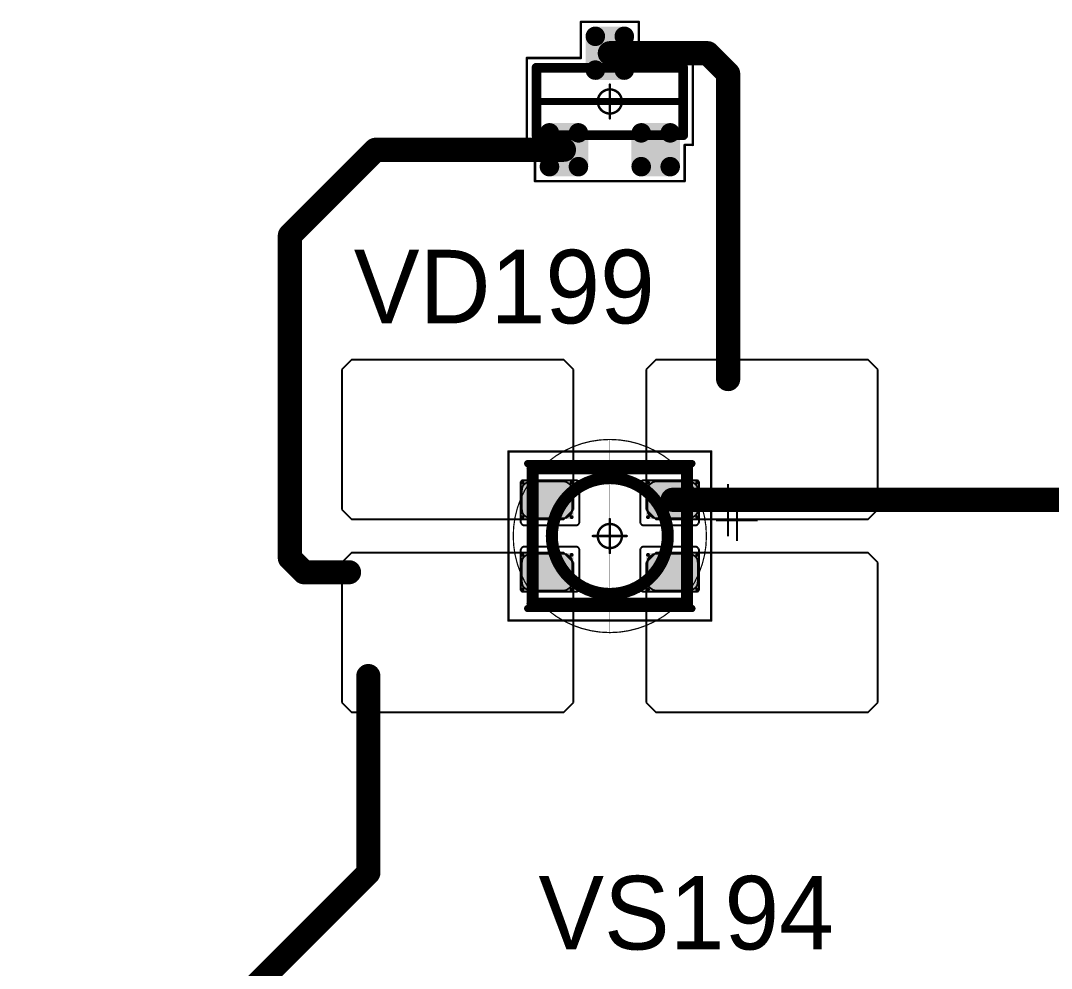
# Model space of a CAD drawing. Header units: millimetres. Extents: x 0 to 400, y 0 to 511.
# Drawn here: x 267.8 to 289.14, y 372.55 to 392.18 of the extents above; entities that cross this region are included whole.
import ezdxf

# ---------------------------------------------------------------- set-up
doc = ezdxf.new("R2010")
doc.units = ezdxf.units.MM
for name, color, linetype in [('Mechanical13', 56, 'Continuous'), ('Mechanical15', 56, 'Continuous'), ('Mechanical2', 216, 'Continuous'), ('TopLayer', 1, 'Continuous'), ('TopOverlay', 2, 'Continuous'), ('TopPaste', 8, 'Continuous'), ('TopSolder', 216, 'Continuous')]:
    doc.layers.add(name, color=color, linetype=linetype)

# ---------------------------------------------------------------- blocks, each defined once
blk = doc.blocks.new('SOT23_398')
at = {"layer": 'Mechanical13', "const_width": 0.2}
for points in [[(-0.7, 1.52), (0.7, 1.52)], [(-0.7, 1.52), (-0.7, -1.52)], [(0.7, 1.52), (0.7, -1.52)], [(-0.7, -1.52), (0.7, -1.52)]]:
    blk.add_lwpolyline(points, dxfattribs=at)
at = {"layer": 'Mechanical13', "const_width": 0.1}
for points in [[(-0.75, 1.52, 1), (-0.65, 1.52, 1)], [(-0.75, 1.52, 1), (-0.65, 1.52, 1)], [(0.65, 1.52, 1), (0.75, 1.52, 1)], [(0.65, 1.52, 1), (0.75, 1.52, 1)], [(-0.75, -1.52, 1), (-0.65, -1.52, 1)], [(-0.75, -1.52, 1), (-0.65, -1.52, 1)], [(0.65, -1.52, 1), (0.75, -1.52, 1)], [(0.65, -1.52, 1), (0.75, -1.52, 1)]]:
    blk.add_lwpolyline(points, format="xyb", close=True, dxfattribs=at)
at = {"layer": 'Mechanical15', "const_width": 0.05}
for points in [[(-0.9, 1.72), (-0.9, 1.55)], [(-0.9, 1.72), (0.9, 1.72)], [(0.9, 1.72), (0.9, 0.6)], [(-1.65, 1.55), (-1.65, -1.55)], [(-1.65, 1.55), (-0.9, 1.55)], [(0.9, 0.6), (1.65, 0.6)], [(1.65, 0.6), (1.65, -0.6)], [(0, 0.35), (0, -0.35)], [(-0.35, 0), (0.35, 0)], [(0.9, -0.6), (1.65, -0.6)], [(0.9, -0.6), (0.9, -1.72)], [(-1.65, -1.55), (-0.9, -1.55)], [(-0.9, -1.55), (-0.9, -1.72)], [(-0.9, -1.72), (0.9, -1.72)]]:
    blk.add_lwpolyline(points, dxfattribs=at)
at = {"layer": 'Mechanical15'}
for points, const_width in [([(-0.913, 1.72, 1), (-0.888, 1.72, 1)], 0.025), ([(-0.913, 1.72, 1), (-0.888, 1.72, 1)], 0.025), ([(0.888, 1.72, 1), (0.913, 1.72, 1)], 0.025), ([(0.888, 1.72, 1), (0.913, 1.72, 1)], 0.025), ([(-1.662, 1.55, 1), (-1.637, 1.55, 1)], 0.025), ([(-1.662, 1.55, 1), (-1.637, 1.55, 1)], 0.025), ([(-0.913, 1.55, 1), (-0.888, 1.55, 1)], 0.025), ([(-0.913, 1.55, 1), (-0.888, 1.55, 1)], 0.025), ([(0.888, 0.6, 1), (0.913, 0.6, 1)], 0.025), ([(0.888, 0.6, 1), (0.913, 0.6, 1)], 0.025), ([(1.637, 0.6, 1), (1.662, 0.6, 1)], 0.025), ([(1.637, 0.6, 1), (1.662, 0.6, 1)], 0.025), ([(0.25, 0, 1), (-0.25, 0, 1)], 0.05), ([(-0.012, 0.35, 1), (0.012, 0.35, 1)], 0.025), ([(-0.362, 0, 1), (-0.337, 0, 1)], 0.025), ([(-0.262, 0, 1), (-0.238, 0, 1)], 0.025), ([(0.238, 0, 1), (0.262, 0, 1)], 0.025), ([(0.337, 0, 1), (0.362, 0, 1)], 0.025), ([(-0.012, -0.35, 1), (0.012, -0.35, 1)], 0.025), ([(0.888, -0.6, 1), (0.913, -0.6, 1)], 0.025), ([(0.888, -0.6, 1), (0.913, -0.6, 1)], 0.025), ([(1.637, -0.6, 1), (1.662, -0.6, 1)], 0.025), ([(1.637, -0.6, 1), (1.662, -0.6, 1)], 0.025), ([(-1.662, -1.55, 1), (-1.637, -1.55, 1)], 0.025), ([(-1.662, -1.55, 1), (-1.637, -1.55, 1)], 0.025), ([(-0.913, -1.55, 1), (-0.888, -1.55, 1)], 0.025), ([(-0.913, -1.55, 1), (-0.888, -1.55, 1)], 0.025), ([(-0.913, -1.72, 1), (-0.888, -1.72, 1)], 0.025), ([(-0.913, -1.72, 1), (-0.888, -1.72, 1)], 0.025), ([(0.888, -1.72, 1), (0.913, -1.72, 1)], 0.025), ([(0.888, -1.72, 1), (0.913, -1.72, 1)], 0.025)]:
    blk.add_lwpolyline(points, format="xyb", close=True, dxfattribs=dict(at, const_width=const_width))
at = {"layer": 'TopLayer', "const_width": 0.1}
for points in [[(-1.4, 1.25, 1), (-1.3, 1.25, 1)], [(-0.7, 1.25, 1), (-0.6, 1.25, 1)], [(-1.4, 0.65, 1), (-1.3, 0.65, 1)], [(-0.7, 0.65, 1), (-0.6, 0.65, 1)], [(0.6, 0.3, 1), (0.7, 0.3, 1)], [(1.3, 0.3, 1), (1.4, 0.3, 1)], [(0.6, -0.3, 1), (0.7, -0.3, 1)], [(1.3, -0.3, 1), (1.4, -0.3, 1)], [(-1.4, -0.65, 1), (-1.3, -0.65, 1)], [(-0.7, -0.65, 1), (-0.6, -0.65, 1)], [(-1.4, -1.25, 1), (-1.3, -1.25, 1)], [(-0.7, -1.25, 1), (-0.6, -1.25, 1)]]:
    blk.add_lwpolyline(points, format="xyb", close=True, dxfattribs=at)
at = {"layer": 'TopLayer'}
for points in [[(-1.35, 1.35), (-1.35, 0.55), (-0.65, 1.35), (-0.65, 0.55)], [(-1.45, 1.25), (-1.45, 0.65), (-0.55, 1.25), (-0.55, 0.65)], [(0.55, 0.3), (0.55, -0.3), (1.45, 0.3), (1.45, -0.3)], [(0.65, 0.4), (0.65, -0.4), (1.35, 0.4), (1.35, -0.4)], [(-1.35, -0.55), (-1.35, -1.35), (-0.65, -0.55), (-0.65, -1.35)], [(-1.45, -0.65), (-1.45, -1.25), (-0.55, -0.65), (-0.55, -1.25)]]:
    blk.add_solid(points, dxfattribs=at)
at = {"layer": 'TopOverlay', "const_width": 0.15}
blk.add_lwpolyline([(0, 1.5), (0, -1.5)], dxfattribs=at)
at = {"layer": 'TopOverlay', "const_width": 0.075}
for points in [[(-0.038, 1.5, 1), (0.038, 1.5, 1)], [(-0.038, -1.5, 1), (0.038, -1.5, 1)]]:
    blk.add_lwpolyline(points, format="xyb", close=True, dxfattribs=at)
at = {"layer": 'TopPaste', "const_width": 0.075}
for points in [[(-1.387, 1.25, 1), (-1.313, 1.25, 1)], [(-0.687, 1.25, 1), (-0.613, 1.25, 1)], [(-1.387, 0.65, 1), (-1.313, 0.65, 1)], [(-0.687, 0.65, 1), (-0.613, 0.65, 1)], [(0.613, 0.3, 1), (0.687, 0.3, 1)], [(1.313, 0.3, 1), (1.387, 0.3, 1)], [(0.613, -0.3, 1), (0.687, -0.3, 1)], [(1.313, -0.3, 1), (1.387, -0.3, 1)], [(-1.387, -0.65, 1), (-1.313, -0.65, 1)], [(-0.687, -0.65, 1), (-0.613, -0.65, 1)], [(-1.387, -1.25, 1), (-1.313, -1.25, 1)], [(-0.687, -1.25, 1), (-0.613, -1.25, 1)]]:
    blk.add_lwpolyline(points, format="xyb", close=True, dxfattribs=at)
at = {"layer": 'TopPaste'}
for points in [[(-1.35, 1.325), (-1.35, 0.575), (-0.65, 1.325), (-0.65, 0.575)], [(-1.425, 1.25), (-1.425, 0.65), (-0.575, 1.25), (-0.575, 0.65)], [(0.575, 0.3), (0.575, -0.3), (1.425, 0.3), (1.425, -0.3)], [(0.65, 0.375), (0.65, -0.375), (1.35, 0.375), (1.35, -0.375)], [(-1.35, -0.575), (-1.35, -1.325), (-0.65, -0.575), (-0.65, -1.325)], [(-1.425, -0.65), (-1.425, -1.25), (-0.575, -0.65), (-0.575, -1.25)]]:
    blk.add_solid(points, dxfattribs=at)
at = {"layer": 'TopSolder', "const_width": 0.202}
for points in [[(-1.451, 1.25, 1), (-1.249, 1.25, 1)], [(-0.751, 1.25, 1), (-0.549, 1.25, 1)], [(-1.451, 0.65, 1), (-1.249, 0.65, 1)], [(-0.751, 0.65, 1), (-0.549, 0.65, 1)], [(0.549, 0.3, 1), (0.751, 0.3, 1)], [(1.249, 0.3, 1), (1.451, 0.3, 1)], [(0.549, -0.3, 1), (0.751, -0.3, 1)], [(1.249, -0.3, 1), (1.451, -0.3, 1)], [(-1.451, -0.65, 1), (-1.249, -0.65, 1)], [(-0.751, -0.65, 1), (-0.549, -0.65, 1)], [(-1.451, -1.25, 1), (-1.249, -1.25, 1)], [(-0.751, -1.25, 1), (-0.549, -1.25, 1)]]:
    blk.add_lwpolyline(points, format="xyb", close=True, dxfattribs=at)
at = {"layer": 'TopSolder'}
for points in [[(-1.35, 1.452), (-1.35, 0.448), (-0.65, 1.452), (-0.65, 0.448)], [(-1.552, 1.25), (-1.552, 0.65), (-0.448, 1.25), (-0.448, 0.65)], [(0.65, 0.502), (0.65, -0.502), (1.35, 0.502), (1.35, -0.502)], [(0.448, 0.3), (0.448, -0.3), (1.552, 0.3), (1.552, -0.3)], [(-1.35, -0.448), (-1.35, -1.452), (-0.65, -0.448), (-0.65, -1.452)], [(-1.552, -0.65), (-1.552, -1.25), (-0.448, -0.65), (-0.448, -1.25)]]:
    blk.add_solid(points, dxfattribs=at)
blk = doc.blocks.new('E65F_602')
at = {"layer": 'Mechanical13'}
for p, q in [((2.441, 1.071), (2.441, 0)), ((1.905, 0.536), (2.976, 0.536))]:
    blk.add_line(p, q, dxfattribs=at)
at = {"layer": 'Mechanical13', "const_width": 0.25}
for points in [[(-1.6, -1.4), (-1.6, 1.4)], [(-1.6, 1.4), (1.6, 1.4)], [(1.6, -1.4), (1.6, 1.4)], [(-1.6, -1.4), (1.6, -1.4)]]:
    blk.add_lwpolyline(points, dxfattribs=at)
at = {"layer": 'Mechanical13'}
for points, const_width in [([(-1.663, 1.4, 1), (-1.538, 1.4, 1)], 0.125), ([(-1.663, 1.4, 1), (-1.538, 1.4, 1)], 0.125), ([(1.537, 1.4, 1), (1.662, 1.4, 1)], 0.125), ([(1.537, 1.4, 1), (1.662, 1.4, 1)], 0.125), ([(1.2, 0, 1), (-1.2, 0, 1)], 0.25), ([(-1.263, 0, 1), (-1.138, 0, 1)], 0.125), ([(1.137, 0, 1), (1.262, 0, 1)], 0.125), ([(-1.663, -1.4, 1), (-1.538, -1.4, 1)], 0.125), ([(-1.663, -1.4, 1), (-1.538, -1.4, 1)], 0.125), ([(1.537, -1.4, 1), (1.662, -1.4, 1)], 0.125), ([(1.537, -1.4, 1), (1.662, -1.4, 1)], 0.125)]:
    blk.add_lwpolyline(points, format="xyb", close=True, dxfattribs=dict(at, const_width=const_width))
at = {"layer": 'Mechanical15', "const_width": 0.05}
for points in [[(-2.1, 1.75), (2.1, 1.75)], [(-2.1, -1.75), (-2.1, 1.75)], [(2.1, -1.75), (2.1, 1.75)], [(0, -0.35), (0, 0.35)], [(0, -0.35), (0, 0.35)], [(-0.35, 0), (0.35, 0)], [(-0.35, 0), (0.35, 0)], [(-2.1, -1.75), (2.1, -1.75)]]:
    blk.add_lwpolyline(points, dxfattribs=at)
at = {"layer": 'Mechanical15'}
for points, const_width in [([(-2.113, 1.75, 1), (-2.088, 1.75, 1)], 0.025), ([(-2.113, 1.75, 1), (-2.088, 1.75, 1)], 0.025), ([(2.087, 1.75, 1), (2.112, 1.75, 1)], 0.025), ([(2.087, 1.75, 1), (2.112, 1.75, 1)], 0.025), ([(0.25, 0, 1), (-0.25, 0, 1)], 0.05), ([(0.25, 0, 1), (-0.25, 0, 1)], 0.05), ([(-0.013, 0.35, 1), (0.012, 0.35, 1)], 0.025), ([(-0.013, 0.35, 1), (0.012, 0.35, 1)], 0.025), ([(-0.363, 0, 1), (-0.338, 0, 1)], 0.025), ([(-0.363, 0, 1), (-0.338, 0, 1)], 0.025), ([(-0.263, 0, 1), (-0.238, 0, 1)], 0.025), ([(-0.263, 0, 1), (-0.238, 0, 1)], 0.025), ([(0.237, 0, 1), (0.262, 0, 1)], 0.025), ([(0.237, 0, 1), (0.262, 0, 1)], 0.025), ([(0.337, 0, 1), (0.362, 0, 1)], 0.025), ([(0.337, 0, 1), (0.362, 0, 1)], 0.025), ([(-0.013, -0.35, 1), (0.012, -0.35, 1)], 0.025), ([(-0.013, -0.35, 1), (0.012, -0.35, 1)], 0.025), ([(-2.113, -1.75, 1), (-2.088, -1.75, 1)], 0.025), ([(-2.113, -1.75, 1), (-2.088, -1.75, 1)], 0.025), ([(2.087, -1.75, 1), (2.112, -1.75, 1)], 0.025), ([(2.087, -1.75, 1), (2.112, -1.75, 1)], 0.025)]:
    blk.add_lwpolyline(points, format="xyb", close=True, dxfattribs=dict(at, const_width=const_width))
at = {"layer": 'TopLayer'}
for p, q in [((-5.35, 3.65), (-5.55, 3.45)), ((-0.95, 3.65), (-5.35, 3.65)), ((-5.35, 3.65), (-5.35, 3.65)), ((-0.75, 3.45), (-0.95, 3.65)), ((0.95, 3.65), (0.75, 3.45)), ((5.35, 3.65), (0.95, 3.65)), ((0.95, 3.65), (0.95, 3.65)), ((5.55, 3.45), (5.35, 3.65)), ((-5.55, 3.45), (-5.55, 3.45)), ((-5.55, 3.45), (-5.55, 0.55)), ((-0.75, 0.55), (-0.75, 3.45)), ((0.75, 3.45), (0.75, 3.45)), ((0.75, 3.45), (0.75, 0.55)), ((5.55, 0.55), (5.55, 3.45)), ((-5.55, 0.55), (-5.35, 0.35)), ((-0.95, 0.35), (-0.75, 0.55)), ((0.75, 0.55), (0.95, 0.35)), ((5.35, 0.35), (5.55, 0.55)), ((-5.35, 0.35), (-0.95, 0.35)), ((0.95, 0.35), (5.35, 0.35)), ((-5.35, -0.35), (-5.55, -0.55)), ((-0.95, -0.35), (-5.35, -0.35)), ((-5.35, -0.35), (-5.35, -0.35)), ((-0.75, -0.55), (-0.95, -0.35)), ((0.95, -0.35), (0.75, -0.55)), ((5.35, -0.35), (0.95, -0.35)), ((0.95, -0.35), (0.95, -0.35)), ((5.55, -0.55), (5.35, -0.35)), ((-5.55, -0.55), (-5.55, -0.55)), ((-5.55, -0.55), (-5.55, -3.45)), ((-0.75, -3.45), (-0.75, -0.55)), ((0.75, -0.55), (0.75, -0.55)), ((0.75, -0.55), (0.75, -3.45)), ((5.55, -3.45), (5.55, -0.55)), ((-5.55, -3.45), (-5.35, -3.65)), ((-0.95, -3.65), (-0.75, -3.45)), ((0.75, -3.45), (0.95, -3.65)), ((5.35, -3.65), (5.55, -3.45)), ((-5.35, -3.65), (-0.95, -3.65)), ((0.95, -3.65), (5.35, -3.65))]:
    blk.add_line(p, q, dxfattribs=at)
at = {"layer": 'TopLayer', "const_width": 0.04}
for points in [[(-1.83, 1.11, 1), (-1.79, 1.11, 1)], [(-0.81, 1.11, 1), (-0.77, 1.11, 1)], [(0.77, 1.11, 1), (0.81, 1.11, 1)], [(1.79, 1.11, 1), (1.83, 1.11, 1)], [(-1.83, 0.39, 1), (-1.79, 0.39, 1)], [(-0.81, 0.39, 1), (-0.77, 0.39, 1)], [(0.77, 0.39, 1), (0.81, 0.39, 1)], [(1.79, 0.39, 1), (1.83, 0.39, 1)], [(-1.83, -0.39, 1), (-1.79, -0.39, 1)], [(-0.81, -0.39, 1), (-0.77, -0.39, 1)], [(0.77, -0.39, 1), (0.81, -0.39, 1)], [(1.79, -0.39, 1), (1.83, -0.39, 1)], [(-1.83, -1.11, 1), (-1.79, -1.11, 1)], [(-0.81, -1.11, 1), (-0.77, -1.11, 1)], [(0.77, -1.11, 1), (0.81, -1.11, 1)], [(1.79, -1.11, 1), (1.83, -1.11, 1)]]:
    blk.add_lwpolyline(points, format="xyb", close=True, dxfattribs=at)
at = {"layer": 'TopLayer'}
for points in [[(-1.85, 1.11), (-1.85, 0.39), (-0.75, 1.11), (-0.75, 0.39)], [(-1.81, 1.15), (-1.81, 0.35), (-0.79, 1.15), (-0.79, 0.35)], [(0.75, 1.11), (0.75, 0.39), (1.85, 1.11), (1.85, 0.39)], [(0.79, 1.15), (0.79, 0.35), (1.81, 1.15), (1.81, 0.35)], [(-1.85, -0.39), (-1.85, -1.11), (-0.75, -0.39), (-0.75, -1.11)], [(-1.81, -0.35), (-1.81, -1.15), (-0.79, -0.35), (-0.79, -1.15)], [(0.75, -0.39), (0.75, -1.11), (1.85, -0.39), (1.85, -1.11)], [(0.79, -0.35), (0.79, -1.15), (1.81, -0.35), (1.81, -1.15)]]:
    blk.add_solid(points, dxfattribs=at)
at = {"layer": 'TopOverlay'}
for p, q in [((2.628, 0.757), (2.628, -0.1)), ((2.2, 0.328), (3.057, 0.328))]:
    blk.add_line(p, q, dxfattribs=at)
at = {"layer": 'TopOverlay', "const_width": 0.15}
for points in [[(-1.7, 1.5), (1.7, 1.5)], [(-1.7, -1.5), (1.7, -1.5)]]:
    blk.add_lwpolyline(points, dxfattribs=at)
at = {"layer": 'TopOverlay', "const_width": 0.075}
for points in [[(-1.738, 1.5, 1), (-1.663, 1.5, 1)], [(1.662, 1.5, 1), (1.737, 1.5, 1)], [(-1.738, -1.5, 1), (-1.663, -1.5, 1)], [(1.662, -1.5, 1), (1.737, -1.5, 1)]]:
    blk.add_lwpolyline(points, format="xyb", close=True, dxfattribs=at)
at = {"layer": 'TopPaste'}
for p, q in [((-1.773, 1.073), (-1.814, 1.011)), ((-1.711, 1.114), (-1.773, 1.073)), ((-1.638, 1.129), (-1.711, 1.114)), ((-0.963, 1.129), (-1.638, 1.129)), ((-0.889, 1.114), (-0.963, 1.129)), ((-0.827, 1.073), (-0.889, 1.114)), ((-0.786, 1.011), (-0.827, 1.073)), ((0.827, 1.073), (0.786, 1.011)), ((0.889, 1.114), (0.827, 1.073)), ((0.962, 1.129), (0.889, 1.114)), ((1.637, 1.129), (0.962, 1.129)), ((1.711, 1.114), (1.637, 1.129)), ((1.773, 1.073), (1.711, 1.114)), ((1.814, 1.011), (1.773, 1.073)), ((-1.814, 1.011), (-1.829, 0.938)), ((-1.829, 0.938), (-1.829, 0.563)), ((-0.771, 0.938), (-0.786, 1.011)), ((-0.771, 0.563), (-0.771, 0.938)), ((0.786, 1.011), (0.771, 0.938)), ((0.771, 0.938), (0.771, 0.563)), ((1.829, 0.938), (1.814, 1.011)), ((1.829, 0.563), (1.829, 0.938)), ((-1.829, 0.563), (-1.814, 0.489)), ((-1.814, 0.489), (-1.773, 0.427)), ((-1.773, 0.427), (-1.711, 0.386)), ((-0.889, 0.386), (-0.827, 0.427)), ((-0.827, 0.427), (-0.786, 0.489)), ((-0.786, 0.489), (-0.771, 0.563)), ((0.771, 0.563), (0.786, 0.489)), ((0.786, 0.489), (0.827, 0.427)), ((0.827, 0.427), (0.889, 0.386)), ((1.711, 0.386), (1.773, 0.427)), ((1.773, 0.427), (1.814, 0.489)), ((1.814, 0.489), (1.829, 0.563)), ((-1.711, 0.386), (-1.638, 0.371)), ((-1.638, 0.371), (-0.963, 0.371)), ((-0.963, 0.371), (-0.889, 0.386)), ((0.889, 0.386), (0.962, 0.371)), ((0.962, 0.371), (1.637, 0.371)), ((1.637, 0.371), (1.711, 0.386)), ((-1.711, -0.386), (-1.773, -0.427)), ((-1.638, -0.371), (-1.711, -0.386)), ((-0.963, -0.371), (-1.638, -0.371)), ((-0.889, -0.386), (-0.963, -0.371)), ((-0.827, -0.427), (-0.889, -0.386)), ((0.889, -0.386), (0.827, -0.427)), ((0.962, -0.371), (0.889, -0.386)), ((1.637, -0.371), (0.962, -0.371)), ((1.711, -0.386), (1.637, -0.371)), ((1.773, -0.427), (1.711, -0.386)), ((-1.814, -0.489), (-1.829, -0.563)), ((-1.829, -0.563), (-1.829, -0.938)), ((-1.773, -0.427), (-1.814, -0.489)), ((-0.786, -0.489), (-0.827, -0.427)), ((-0.771, -0.563), (-0.786, -0.489)), ((-0.771, -0.938), (-0.771, -0.563)), ((0.786, -0.489), (0.771, -0.563)), ((0.771, -0.563), (0.771, -0.938)), ((0.827, -0.427), (0.786, -0.489)), ((1.814, -0.489), (1.773, -0.427)), ((1.829, -0.563), (1.814, -0.489)), ((1.829, -0.938), (1.829, -0.563)), ((-1.829, -0.938), (-1.814, -1.011)), ((-1.814, -1.011), (-1.773, -1.073)), ((-0.827, -1.073), (-0.786, -1.011)), ((-0.786, -1.011), (-0.771, -0.938)), ((0.771, -0.938), (0.786, -1.011)), ((0.786, -1.011), (0.827, -1.073)), ((1.773, -1.073), (1.814, -1.011)), ((1.814, -1.011), (1.829, -0.938)), ((-1.773, -1.073), (-1.711, -1.114)), ((-1.711, -1.114), (-1.638, -1.129)), ((-1.638, -1.129), (-0.963, -1.129)), ((-0.963, -1.129), (-0.889, -1.114)), ((-0.889, -1.114), (-0.827, -1.073)), ((0.827, -1.073), (0.889, -1.114)), ((0.889, -1.114), (0.962, -1.129)), ((0.962, -1.129), (1.637, -1.129)), ((1.637, -1.129), (1.711, -1.114)), ((1.711, -1.114), (1.773, -1.073))]:
    blk.add_line(p, q, dxfattribs=at)
at = {"layer": 'TopSolder'}
for p, q in [((-1.842, 1.129), (-1.85, 1.111)), ((-1.85, 1.111), (-1.85, 1.101)), ((-1.85, 1.101), (-1.85, 1.101)), ((-1.85, 1.101), (-1.85, 0.301)), ((-1.828, 1.143), (-1.842, 1.129)), ((-1.81, 1.151), (-1.828, 1.143)), ((-1.8, 1.151), (-1.81, 1.151)), ((-0.7, 1.151), (-1.8, 1.151)), ((-0.685, 1.151), (-0.7, 1.151)), ((-0.7, 1.151), (-0.7, 1.151)), ((-0.658, 1.139), (-0.685, 1.151)), ((-0.636, 1.118), (-0.658, 1.139)), ((-0.625, 1.09), (-0.636, 1.118)), ((-0.625, 1.076), (-0.625, 1.09)), ((-0.625, 0.301), (-0.625, 1.076)), ((0.636, 1.118), (0.625, 1.09)), ((0.625, 1.09), (0.625, 1.076)), ((0.625, 1.076), (0.625, 1.076)), ((0.625, 1.076), (0.625, 0.301)), ((0.657, 1.139), (0.636, 1.118)), ((0.685, 1.151), (0.657, 1.139)), ((0.7, 1.151), (0.685, 1.151)), ((1.8, 1.151), (0.7, 1.151)), ((1.81, 1.151), (1.8, 1.151)), ((1.8, 1.151), (1.8, 1.151)), ((1.828, 1.143), (1.81, 1.151)), ((1.842, 1.129), (1.828, 1.143)), ((1.85, 1.111), (1.842, 1.129)), ((1.85, 1.101), (1.85, 1.111)), ((1.85, 0.301), (1.85, 1.101)), ((-1.85, 0.301), (-1.85, 0.286)), ((-1.85, 0.286), (-1.839, 0.258)), ((-1.839, 0.258), (-1.818, 0.237)), ((-1.818, 0.237), (-1.79, 0.226)), ((-1.79, 0.226), (-1.775, 0.226)), ((-1.775, 0.226), (-1.775, 0.226)), ((-1.775, 0.226), (-0.7, 0.226)), ((-0.7, 0.226), (-0.685, 0.226)), ((-0.685, 0.226), (-0.658, 0.237)), ((-0.658, 0.237), (-0.636, 0.258)), ((-0.636, 0.258), (-0.625, 0.286)), ((-0.625, 0.286), (-0.625, 0.301)), ((-0.625, 0.301), (-0.625, 0.301)), ((0.625, 0.301), (0.625, 0.286)), ((0.625, 0.286), (0.636, 0.258)), ((0.636, 0.258), (0.657, 0.237)), ((0.657, 0.237), (0.685, 0.226)), ((0.685, 0.226), (0.7, 0.226)), ((0.7, 0.226), (0.7, 0.226)), ((0.7, 0.226), (1.775, 0.226)), ((1.775, 0.226), (1.79, 0.226)), ((1.79, 0.226), (1.817, 0.237)), ((1.817, 0.237), (1.839, 0.258)), ((1.839, 0.258), (1.85, 0.286)), ((1.85, 0.286), (1.85, 0.301)), ((1.85, 0.301), (1.85, 0.301)), ((-1.839, -0.257), (-1.85, -0.285)), ((-1.85, -0.285), (-1.85, -0.299)), ((-1.85, -0.299), (-1.85, -0.299)), ((-1.85, -0.299), (-1.85, -1.099)), ((-1.818, -0.236), (-1.839, -0.257)), ((-1.79, -0.224), (-1.818, -0.236)), ((-1.775, -0.224), (-1.79, -0.224)), ((-0.7, -0.224), (-1.775, -0.224)), ((-0.685, -0.224), (-0.7, -0.224)), ((-0.7, -0.224), (-0.7, -0.224)), ((-0.658, -0.236), (-0.685, -0.224)), ((-0.636, -0.257), (-0.658, -0.236)), ((-0.625, -0.285), (-0.636, -0.257)), ((-0.625, -0.299), (-0.625, -0.285)), ((-0.625, -1.074), (-0.625, -0.299)), ((0.636, -0.257), (0.625, -0.285)), ((0.625, -0.285), (0.625, -0.299)), ((0.625, -0.299), (0.625, -0.299)), ((0.625, -0.299), (0.625, -1.074)), ((0.657, -0.236), (0.636, -0.257)), ((0.685, -0.224), (0.657, -0.236)), ((0.7, -0.224), (0.685, -0.224)), ((1.775, -0.224), (0.7, -0.224)), ((1.79, -0.224), (1.775, -0.224)), ((1.775, -0.224), (1.775, -0.224)), ((1.817, -0.236), (1.79, -0.224)), ((1.839, -0.257), (1.817, -0.236)), ((1.85, -0.285), (1.839, -0.257)), ((1.85, -0.299), (1.85, -0.285)), ((1.85, -1.099), (1.85, -0.299)), ((-1.85, -1.099), (-1.85, -1.109)), ((-1.85, -1.109), (-1.842, -1.128)), ((-1.842, -1.128), (-1.828, -1.142)), ((-1.828, -1.142), (-1.81, -1.149)), ((-1.81, -1.149), (-1.8, -1.149)), ((-1.8, -1.149), (-0.7, -1.149)), ((-1.8, -1.149), (-1.8, -1.149)), ((-0.7, -1.149), (-0.685, -1.149)), ((-0.685, -1.149), (-0.658, -1.138)), ((-0.658, -1.138), (-0.636, -1.117)), ((-0.636, -1.117), (-0.625, -1.089)), ((-0.625, -1.089), (-0.625, -1.074)), ((-0.625, -1.074), (-0.625, -1.074)), ((0.625, -1.074), (0.625, -1.089)), ((0.625, -1.089), (0.636, -1.117)), ((0.636, -1.117), (0.657, -1.138)), ((0.657, -1.138), (0.685, -1.149)), ((0.685, -1.149), (0.7, -1.149)), ((0.7, -1.149), (1.8, -1.149)), ((0.7, -1.149), (0.7, -1.149)), ((1.8, -1.149), (1.81, -1.149)), ((1.81, -1.149), (1.828, -1.142)), ((1.828, -1.142), (1.842, -1.128)), ((1.842, -1.128), (1.85, -1.109)), ((1.85, -1.109), (1.85, -1.099)), ((1.85, -1.099), (1.85, -1.099))]:
    blk.add_line(p, q, dxfattribs=at)

msp = doc.modelspace()

# ---------------------------------------------------------------- linework, layer by layer
at = {"layer": 'Mechanical2'}
for points, const_width in [([(282, 381.5, 1), (278, 381.5, 1)], 0.0254), ([(280, 383.5, 1), (280, 383.5, 1)], 0.0005), ([(277.994, 381.5, 1), (278.006, 381.5, 1)], 0.0127), ([(278, 381.5, 1), (278, 381.5, 1)], 0.0005), ([(281.994, 381.5, 1), (282.006, 381.5, 1)], 0.0127), ([(282, 381.5, 1), (282, 381.5, 1)], 0.0005), ([(280, 379.5, 1), (280, 379.5, 1)], 0.0005)]:
    msp.add_lwpolyline(points, format="xyb", close=True, dxfattribs=dict(at, const_width=const_width))
at = {"layer": 'Mechanical2', "const_width": 0.001}
for points in [[(280, 379.5), (280, 383.5)], [(278, 381.5), (282, 381.5)]]:
    msp.add_lwpolyline(points, dxfattribs=at)
at = {"layer": 'TopLayer', "const_width": 0.5}
for points in [[(280, 391.5), (282.025, 391.5)], [(282.025, 391.5), (282.45, 391.075)], [(282.45, 384.75), (282.45, 391.075)], [(273.375, 387.725), (275.15, 389.5)], [(275.15, 389.5), (279.05, 389.5)], [(273.375, 381.043), (273.375, 387.725)], [(281.3, 382.25), (293.375, 382.25)], [(273.375, 381.043), (273.668, 380.75)], [(273.668, 380.75), (274.6, 380.75)], [(275, 374.525), (275, 378.6)], [(268.05, 367.575), (275, 374.525)]]:
    msp.add_lwpolyline(points, dxfattribs=at)
at = {"layer": 'TopLayer', "const_width": 0.25}
for points in [[(279.875, 391.5, 1), (280.125, 391.5, 1)], [(281.9, 391.5, 1), (282.15, 391.5, 1)], [(281.9, 391.5, 1), (282.15, 391.5, 1)], [(282.325, 391.075, 1), (282.575, 391.075, 1)], [(282.325, 391.075, 1), (282.575, 391.075, 1)], [(275.025, 389.5, 1), (275.275, 389.5, 1)], [(275.025, 389.5, 1), (275.275, 389.5, 1)], [(278.925, 389.5, 1), (279.175, 389.5, 1)], [(273.25, 387.725, 1), (273.5, 387.725, 1)], [(273.25, 387.725, 1), (273.5, 387.725, 1)], [(282.325, 384.75, 1), (282.575, 384.75, 1)], [(281.175, 382.25, 1), (281.425, 382.25, 1)], [(273.25, 381.043, 1), (273.5, 381.043, 1)], [(273.25, 381.043, 1), (273.5, 381.043, 1)], [(273.543, 380.75, 1), (273.793, 380.75, 1)], [(273.543, 380.75, 1), (273.793, 380.75, 1)], [(274.475, 380.75, 1), (274.725, 380.75, 1)], [(274.875, 378.6, 1), (275.125, 378.6, 1)], [(274.875, 374.525, 1), (275.125, 374.525, 1)], [(274.875, 374.525, 1), (275.125, 374.525, 1)]]:
    msp.add_lwpolyline(points, format="xyb", close=True, dxfattribs=at)

# ---------------------------------------------------------------- block references
for name, p, rotation in [('SOT23_398', (280, 390.5), 90), ('E65F_602', (280, 381.5), 360)]:
    msp.add_blockref(name, p, dxfattribs=dict(rotation=rotation))

# ---------------------------------------------------------------- texts
at = {"layer": 'TopOverlay'}
for s, p in [('VD199', (274.7, 385.904)), ('VS194', (278.521, 372.937))]:
    msp.add_text(s, height=1.524, dxfattribs=at).set_placement(p)

doc.saveas('drawing.dxf')
